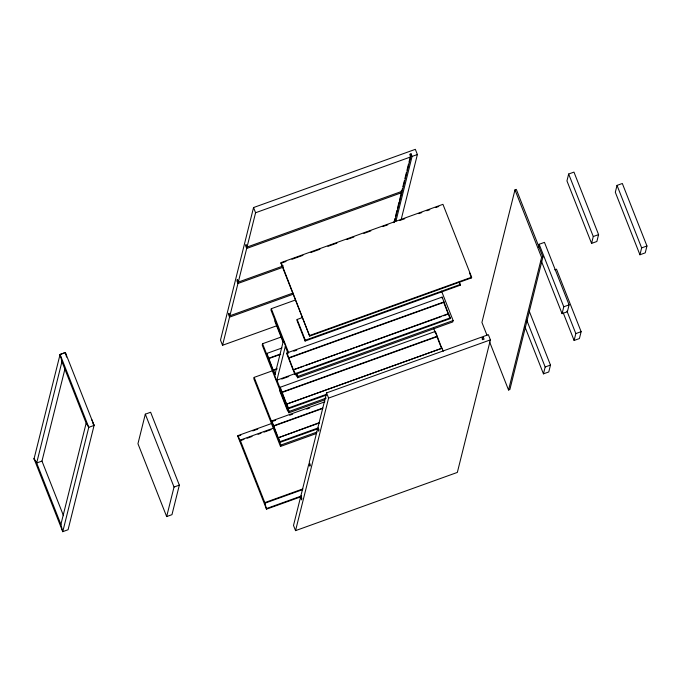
<?xml version="1.0" encoding="UTF-8"?>
<svg xmlns="http://www.w3.org/2000/svg" width="681" height="681" viewBox="0 0 681 681"><rect width="100%" height="100%" fill="white"/><g stroke="black" fill="none" stroke-linecap="round" stroke-linejoin="round"><path stroke-width="1.02" d="M66.542 357.074L65.376 352.537L60.064 354.478L34.05 458.798L62.754 531.665L68.074 529.733L94.089 425.412L65.376 352.537L60.073 354.452L61.937 361.688L86.155 423.131L88.777 427.319L62.771 531.64M62.754 531.665L60.898 524.421L36.672 462.986L61.937 361.688M63.503 515.713L41.975 461.08L64.942 368.991M60.898 524.421L86.164 423.122M145.317 414.167L137.954 443.706L166.658 516.573L171.97 514.666L179.333 485.136L150.629 412.26L145.317 414.167L174.03 487.043L166.658 516.573M401.245 219.248L417.385 154.519L415.342 149.335L253.545 207.552L220.491 340.1L222.534 345.284L276.588 325.833M222.534 345.284L229.557 317.133L228.535 314.537L228.876 313.166L229.897 315.754L292.966 293.06M229.897 315.754L237.95 283.475L236.928 280.887L237.269 279.508L238.29 282.104L283.339 265.896M238.29 282.104L246.684 248.454L245.662 245.858L246.003 244.488L247.024 247.075L402.19 191.242L410.754 156.902L409.732 154.315L411.06 153.829L412.082 156.426L395.942 221.155M247.024 247.075L255.588 212.744L253.545 207.552M301.47 496.585L266.509 509.167L237.805 436.291L237.975 435.602L271.932 423.386M280.964 263.241L281.134 262.56L442.939 204.334L471.644 277.21L471.473 277.899L309.668 336.116L280.964 263.241L285.96 261.444M273.192 370.532L254.166 377.376L253.826 378.747L280.487 446.438L316.529 433.465M281.585 336.882L262.56 343.726L262.219 345.097L288.88 412.788L324.922 399.815M295.324 300.049L271.302 308.697L270.953 310.068L283.262 341.326M244.019 439.347L240.018 440.794L240.189 440.105L274.23 427.855M266.697 354.231L266.909 353.405L281.925 348M275.09 320.572L274.886 321.398L283.058 342.143M277.295 368.855L273.294 370.294L266.909 353.405M273.294 370.294L276.401 368.804M286.973 352.928L286.761 353.754L294.933 374.499L450.107 318.665L450.311 317.84L448.626 313.575L293.358 369.826L286.973 352.928L442.139 297.095L448.524 313.984L443.518 315.788M271.642 421.726L271.847 420.901L324.905 401.807M279.687 389.447L279.482 390.273L287.654 411.018L287.859 410.192M280.036 388.068L280.24 387.251L435.406 331.409L441.79 348.297L286.624 404.139L440.794 348.663M302.143 317.669L297.137 319.466L296.933 320.291L305.105 341.045L460.279 285.203L459.317 281.415M319.278 423.02L278.231 437.789L271.847 420.901M286.624 404.139L280.24 387.251M278.231 437.789L319.38 422.612M294.933 374.499L295.145 373.673L293.46 369.408M266.509 509.167L264.807 502.604L240.189 440.105M278.333 437.381L280.019 441.646L279.814 442.471L317.857 428.783M286.727 403.722L288.412 407.996L288.208 408.821L326.242 395.125M296.593 375.163L296.388 375.989L295.384 373.426M305.105 341.045L305.309 340.219L297.137 319.466M280.487 446.438L280.836 445.059L254.166 377.376M288.88 412.788L289.229 411.409L276.912 380.16L294.933 373.673M441.535 291.119L453.129 320.547L452.788 321.926L297.614 377.759L297.963 376.389L296.805 373.443M309.668 336.116L281.134 262.56M483.05 336.593L484.072 339.181L482.744 339.657L481.722 337.069L326.557 392.903L317.993 427.242L319.014 429.839L318.674 431.209L317.652 428.613L309.259 462.271L310.281 464.859L309.94 466.238L308.919 463.642L300.866 495.921L301.887 498.509L301.547 499.888L300.525 497.292L293.502 525.451L295.545 530.635L457.343 472.418L490.397 339.87L488.354 334.677L483.05 336.593L482.284 339.674M295.545 530.635L328.6 398.087L326.557 392.903M393.89 222.678L394.92 218.567M395.431 216.507L396.972 210.344M397.483 208.292L399.015 202.129M399.534 200.069L402.352 188.765M402.863 186.713L404.403 180.55M404.914 178.49L406.446 172.327M406.966 170.276L408.498 164.104M409.009 162.052L411.06 153.829M394.478 222.185L401.85 192.612L401.169 190.884M441.935 297.92L442.139 297.095M435.202 332.234L435.406 331.409M489.639 342.007L508.545 390L509.873 389.523L542.927 256.975L516.309 189.395L514.981 189.871L481.927 322.419L486.941 335.154M538.424 247.22L539.156 244.275L544.459 242.368L569.086 304.867L567.367 311.736L562.063 313.643L541.293 260.908M508.545 390L541.599 257.452L514.981 189.871M568.661 174.021L566.95 180.891L591.568 243.389L596.871 241.483L598.582 234.613L573.964 172.114L568.661 174.021L593.279 236.52L591.568 243.389M529.316 311.362L550.478 365.076L548.767 371.945L543.455 373.852L545.175 366.982L526.702 320.113M562.063 313.643L563.774 306.773L539.156 244.275M554.734 269.812L556.505 269.182L581.123 331.681L579.412 338.551L574.109 340.457L575.82 333.588L566.975 311.123M617.029 185.394L615.309 192.263L639.936 254.762L645.239 252.855L646.95 245.986L622.332 183.487L617.029 185.394L641.647 247.893L639.936 254.762M91.816 419.717L94.089 425.412L93.016 423.744M255.588 212.744L410.754 156.902M412.082 156.426L417.385 154.519M246.684 248.454L401.85 192.612M291.953 259.291L302.934 255.341M310.928 252.464L319.917 249.229M327.91 246.352L336.899 243.117M346.884 239.525L353.873 237.005M363.858 233.413L370.856 230.902M382.841 226.586L387.829 224.79M399.815 220.474L404.812 218.678M418.798 213.647L421.794 212.566M426.783 210.769L429.779 209.697M435.772 207.535L438.768 206.462M237.95 283.475L282.998 267.267M229.557 317.133L293.622 294.073M309.846 335.435L471.644 277.21M305.309 340.219L460.484 284.377M593.279 236.52L598.582 234.613M541.599 257.452L542.927 256.975M268.799 358.215L279.814 354.248M268.697 358.623L280.708 354.299M293.775 351.234L296.771 350.153M94.08 425.412L88.777 427.319L60.073 354.452M288.863 357.738L444.029 301.904M288.761 358.155L443.927 302.313M294.362 369.46L303.368 366.216M305.369 365.501L320.385 360.096M322.385 359.372L337.41 353.975M339.41 353.252L354.426 347.846M356.427 347.123L441.518 316.503M36.672 462.986L34.05 458.798L36.672 462.986L41.975 461.08M641.647 247.893L646.95 245.986M295.145 373.673L450.311 317.84M281.747 379.045L288.761 376.525M297.963 376.389L453.129 320.547M282.13 392.06L437.296 336.218M282.028 392.469L437.193 336.635M563.774 306.773L569.086 304.867M288.412 407.996L326.454 394.308M289.229 411.409L326.267 398.079M328.6 398.087L490.397 339.87M272.638 421.36L275.643 420.279M289.655 415.24L292.66 414.159M306.68 409.111L309.676 408.03M237.805 436.291L240.802 435.21M252.787 430.903L257.776 429.107M273.736 425.71L322.794 408.055M273.634 426.119L322.692 408.472M247.024 438.266L252.03 436.47M258.039 434.308L261.044 433.227M264.041 432.146L271.055 429.626M575.82 333.588L581.123 331.681M280.019 441.646L318.061 427.957M280.836 445.059L316.869 432.094M174.03 487.043L179.333 485.136M545.175 366.982L550.478 365.076M264.807 502.604L302.849 488.915M264.637 503.293L302.679 489.605M266.68 508.477L301.64 495.896M563.332 313.115L574.109 340.457M524.991 326.974L543.455 373.852M469.43 272.706L471.473 277.899M459.266 282.641L460.279 285.203M443.493 301.87L450.107 318.665M441.901 347.889L443.237 351.302M433.627 328.233L435.934 334.09M436.7 336.039L441.705 348.74M271.302 308.697L288.684 352.843M285.305 346.51L288.003 353.345M295.818 373.188L297.614 377.759M273.396 369.885L275.081 374.15M262.56 343.726L274.869 374.976M237.975 435.602L240.018 440.794M283.432 340.636L274.698 375.665L276.741 380.849L285.484 345.82L283.432 340.636"/></g></svg>
